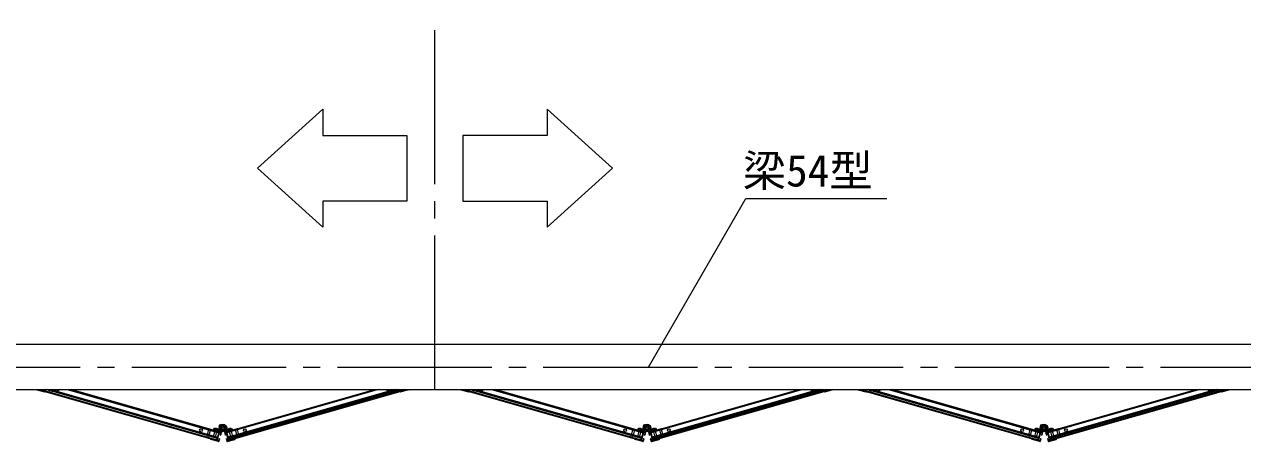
# Model space of a CAD drawing. Units: millimetres, scale not verified. Extents: x -48980 to -28855, y -14438 to 14438.
# Drawn here: x -43190 to -40490, y 11272 to 12198 of the extents above; entities that cross this region are included whole.
import ezdxf
from ezdxf.enums import TextEntityAlignment as Align

# ---------------------------------------------------------------- set-up
doc = ezdxf.new("R2010")
doc.units = ezdxf.units.MM
doc.header["$LTSCALE"] = 38
doc.linetypes.add('CHAIN2', pattern=[12, 9, -1, 1, -1])
doc.linetypes.add('DASHED1', pattern=[1.8, 1.2, -0.6])
for name, color, linetype, lineweight in [('0-6_ﾎﾞﾙﾄ類', 2, 'Continuous', 18), ('1-2_通芯', 1, 'CHAIN2', 18), ('1-5_標準ﾊﾟﾈﾙ', 7, 'Continuous', 18), ('1-7_文字', 7, 'Continuous', 18), ('1-9_梁54', 7, 'Continuous', 18)]:
    doc.layers.add(name, color=color, linetype=linetype, lineweight=lineweight)
doc.styles.add('ＭＳ ゴシック', font='')
doc.styles.get('ＭＳ ゴシック').set_extended_font_data('MS Gothic')

msp = doc.modelspace()

# ---------------------------------------------------------------- linework, layer by layer
at = {"layer": '0-6_ﾎﾞﾙﾄ類'}
for p, q in [((-42753.08, 11297.3), (-42755.97, 11302.3)), ((-42747.32, 11297.3), (-42753.08, 11297.3)), ((-42747.32, 11307.3), (-42744.43, 11302.3)), ((-42744.43, 11302.3), (-42747.32, 11297.3)), ((-41813.07, 11297.3), (-41815.97, 11302.3)), ((-41807.32, 11297.3), (-41813.07, 11297.3)), ((-41807.32, 11307.3), (-41804.43, 11302.3)), ((-41804.43, 11302.3), (-41807.32, 11297.3)), ((-40933.08, 11297.3), (-40935.97, 11302.3)), ((-40927.33, 11297.3), (-40933.08, 11297.3)), ((-40927.33, 11307.3), (-40924.43, 11302.3)), ((-40924.43, 11302.3), (-40927.33, 11297.3))]:
    msp.add_line(p, q, dxfattribs=at)
for points in [[(-42755.97, 11302.3), (-42753.08, 11307.3), (-42747.32, 11307.3)], [(-41815.97, 11302.3), (-41813.07, 11307.3), (-41807.32, 11307.3)], [(-40935.97, 11302.3), (-40933.08, 11307.3), (-40927.33, 11307.3)]]:
    msp.add_lwpolyline(points, dxfattribs=at)
for centre, radius in [((-42750.2, 11302.3), 4.9), ((-42750.2, 11302.3), 3), ((-42750.2, 11302.3), 2.45), ((-41810.2, 11302.3), 4.9), ((-41810.2, 11302.3), 3), ((-41810.2, 11302.3), 2.45), ((-40930.2, 11302.3), 4.9), ((-40930.2, 11302.3), 3), ((-40930.2, 11302.3), 2.45)]:
    msp.add_circle(centre, radius, dxfattribs=at)
at = {"layer": '1-2_通芯'}
for p, q in [((-42280.2, 11387.5), (-42280.2, 12198.25)), ((-45232.28, 11437.5), (-38679.2, 11437.5))]:
    msp.add_line(p, q, dxfattribs=at)
at = {"layer": '1-5_標準ﾊﾟﾈﾙ'}
for p, q in [((-43162.62, 11387.23), (-43145.55, 11382.35)), ((-43157.85, 11387.5), (-43157.88, 11387.43)), ((-43157.88, 11387.43), (-43143.7, 11383.38)), ((-43153.78, 11387.5), (-42763.33, 11275.93)), ((-43141.05, 11387.5), (-43140.25, 11387.28)), ((-43140.25, 11387.28), (-43139.83, 11387.5)), ((-43135.58, 11387.5), (-43127.32, 11385.15)), ((-43131.22, 11387.5), (-42761.62, 11281.9)), ((-43130.62, 11384.52), (-43127.75, 11383.7)), ((-43127.32, 11385.15), (-43127.75, 11383.7)), ((-43095.17, 11387.5), (-42758.9, 11291.4)), ((-42405.22, 11387.5), (-42741.5, 11291.4)), ((-42369.17, 11387.5), (-42738.77, 11281.9)), ((-42346.62, 11387.5), (-42737.07, 11275.93)), ((-42364.83, 11387.5), (-42373.07, 11385.15)), ((-42373.07, 11385.15), (-42372.65, 11383.7)), ((-42369.77, 11384.52), (-42372.65, 11383.7)), ((-42360.15, 11387.28), (-42360.57, 11387.5)), ((-42359.35, 11387.5), (-42360.15, 11387.28)), ((-42342.53, 11387.43), (-42356.7, 11383.38)), ((-42337.78, 11387.23), (-42354.85, 11382.35)), ((-42342.55, 11387.5), (-42342.53, 11387.43)), ((-42222.62, 11387.23), (-42205.55, 11382.35)), ((-42217.85, 11387.5), (-42217.88, 11387.43)), ((-42217.88, 11387.43), (-42203.7, 11383.38)), ((-42213.78, 11387.5), (-41823.32, 11275.93)), ((-42201.05, 11387.5), (-42200.25, 11387.28)), ((-42200.25, 11387.28), (-42199.82, 11387.5)), ((-42195.57, 11387.5), (-42187.33, 11385.15)), ((-42191.23, 11387.5), (-41821.62, 11281.9)), ((-42190.62, 11384.52), (-42187.75, 11383.7)), ((-42187.33, 11385.15), (-42187.75, 11383.7)), ((-42155.18, 11387.5), (-41818.9, 11291.4)), ((-41465.22, 11387.5), (-41801.5, 11291.4)), ((-41429.18, 11387.5), (-41798.78, 11281.9)), ((-41406.62, 11387.5), (-41797.07, 11275.93)), ((-41424.82, 11387.5), (-41433.08, 11385.15)), ((-41433.08, 11385.15), (-41432.65, 11383.7)), ((-41429.78, 11384.52), (-41432.65, 11383.7)), ((-41420.15, 11387.28), (-41420.57, 11387.5)), ((-41419.35, 11387.5), (-41420.15, 11387.28)), ((-41402.52, 11387.43), (-41416.7, 11383.38)), ((-41397.78, 11387.23), (-41414.85, 11382.35)), ((-41402.55, 11387.5), (-41402.52, 11387.43)), ((-41342.62, 11387.23), (-41325.55, 11382.35)), ((-41337.85, 11387.5), (-41337.88, 11387.43)), ((-41337.88, 11387.43), (-41323.7, 11383.38)), ((-41333.78, 11387.5), (-40943.33, 11275.93)), ((-41321.05, 11387.5), (-41320.25, 11387.28)), ((-41320.25, 11387.28), (-41319.83, 11387.5)), ((-41315.58, 11387.5), (-41307.32, 11385.15)), ((-41311.22, 11387.5), (-40941.62, 11281.9)), ((-41310.62, 11384.52), (-41307.75, 11383.7)), ((-41307.32, 11385.15), (-41307.75, 11383.7)), ((-41275.17, 11387.5), (-40938.9, 11291.4)), ((-40585.22, 11387.5), (-40921.5, 11291.4)), ((-40549.17, 11387.5), (-40918.77, 11281.9)), ((-40526.62, 11387.5), (-40917.07, 11275.93)), ((-40544.83, 11387.5), (-40553.07, 11385.15)), ((-40553.07, 11385.15), (-40552.65, 11383.7)), ((-40549.77, 11384.52), (-40552.65, 11383.7)), ((-40540.15, 11387.28), (-40540.57, 11387.5)), ((-40539.35, 11387.5), (-40540.15, 11387.28)), ((-40522.53, 11387.43), (-40536.7, 11383.38)), ((-40517.78, 11387.23), (-40534.85, 11382.35)), ((-40522.55, 11387.5), (-40522.53, 11387.43)), ((-42790.8, 11288.98), (-42791.2, 11287.52)), ((-42788.32, 11286.7), (-42791.2, 11287.52)), ((-42761.95, 11280.73), (-42790.8, 11288.98)), ((-42782.6, 11299.42), (-42782.32, 11300.4)), ((-42758.57, 11292.55), (-42782.6, 11299.42)), ((-42781.72, 11300.73), (-42753.82, 11292.78)), ((-42758.57, 11292.55), (-42761.95, 11280.73)), ((-42757.15, 11309.1), (-42758.88, 11306.65)), ((-42758.75, 11305.95), (-42758.07, 11305.48)), ((-42758.7, 11302.3), (-42758.7, 11298.33)), ((-42755.75, 11308.75), (-42756.45, 11309.23)), ((-42756.17, 11286.42), (-42755.2, 11286.15)), ((-42753.5, 11292.15), (-42755.2, 11286.15)), ((-42746.9, 11292.15), (-42745.2, 11286.15)), ((-42718.67, 11300.73), (-42746.57, 11292.78)), ((-42744.22, 11286.42), (-42745.2, 11286.15)), ((-42741.82, 11292.55), (-42717.8, 11299.42)), ((-42741.82, 11292.55), (-42738.45, 11280.73)), ((-42741.7, 11302.3), (-42741.7, 11298.33)), ((-42740.8, 11298.57), (-42740.25, 11296.65)), ((-42738.45, 11280.73), (-42709.6, 11288.98)), ((-42717.8, 11299.42), (-42718.07, 11300.4)), ((-42712.07, 11286.7), (-42709.2, 11287.52)), ((-42709.6, 11288.98), (-42709.2, 11287.52)), ((-41850.8, 11288.98), (-41851.2, 11287.52)), ((-41848.33, 11286.7), (-41851.2, 11287.52)), ((-41821.95, 11280.73), (-41850.8, 11288.98)), ((-41842.6, 11299.42), (-41842.33, 11300.4)), ((-41818.58, 11292.55), (-41842.6, 11299.42)), ((-41841.72, 11300.73), (-41813.83, 11292.78)), ((-41818.58, 11292.55), (-41821.95, 11280.73)), ((-41817.15, 11309.1), (-41818.88, 11306.65)), ((-41818.75, 11305.95), (-41818.07, 11305.48)), ((-41818.7, 11302.3), (-41818.7, 11298.33)), ((-41815.75, 11308.75), (-41816.47, 11309.23)), ((-41816.18, 11286.42), (-41815.2, 11286.15)), ((-41813.5, 11292.15), (-41815.2, 11286.15)), ((-41806.9, 11292.15), (-41805.2, 11286.15)), ((-41778.68, 11300.73), (-41806.58, 11292.78)), ((-41804.23, 11286.42), (-41805.2, 11286.15)), ((-41801.83, 11292.55), (-41777.8, 11299.42)), ((-41801.83, 11292.55), (-41798.45, 11280.73)), ((-41801.7, 11302.3), (-41801.7, 11298.33)), ((-41800.8, 11298.57), (-41800.25, 11296.65)), ((-41798.45, 11280.73), (-41769.6, 11288.98)), ((-41777.8, 11299.42), (-41778.08, 11300.4)), ((-41772.08, 11286.7), (-41769.2, 11287.52)), ((-41769.6, 11288.98), (-41769.2, 11287.52)), ((-40970.8, 11288.98), (-40971.2, 11287.52)), ((-40968.32, 11286.7), (-40971.2, 11287.52)), ((-40941.95, 11280.73), (-40970.8, 11288.98)), ((-40962.6, 11299.42), (-40962.32, 11300.4)), ((-40938.57, 11292.55), (-40962.6, 11299.42)), ((-40961.72, 11300.73), (-40933.82, 11292.78)), ((-40938.57, 11292.55), (-40941.95, 11280.73)), ((-40937.15, 11309.1), (-40938.88, 11306.65)), ((-40938.75, 11305.95), (-40938.07, 11305.48)), ((-40938.7, 11302.3), (-40938.7, 11298.33)), ((-40935.75, 11308.75), (-40936.47, 11309.23)), ((-40936.17, 11286.42), (-40935.2, 11286.15)), ((-40933.5, 11292.15), (-40935.2, 11286.15)), ((-40926.9, 11292.15), (-40925.2, 11286.15)), ((-40898.67, 11300.73), (-40926.57, 11292.78)), ((-40924.22, 11286.42), (-40925.2, 11286.15)), ((-40921.82, 11292.55), (-40897.8, 11299.42)), ((-40921.82, 11292.55), (-40918.45, 11280.73)), ((-40921.7, 11302.3), (-40921.7, 11298.33)), ((-40920.8, 11298.57), (-40920.25, 11296.65)), ((-40918.45, 11280.73), (-40889.6, 11288.98)), ((-40897.8, 11299.42), (-40898.07, 11300.4)), ((-40892.07, 11286.7), (-40889.2, 11287.52)), ((-40889.6, 11288.98), (-40889.2, 11287.52)), ((-42778.7, 11283.98), (-42779.05, 11284.58)), ((-42762.38, 11279.3), (-42778.7, 11283.98)), ((-42763.65, 11274.77), (-42777.85, 11278.82)), ((-42759.75, 11272.1), (-42776.8, 11276.98)), ((-42762.38, 11279.3), (-42763.65, 11274.77)), ((-42757.4, 11278.45), (-42759.12, 11272.45)), ((-42758.38, 11278.73), (-42757.4, 11278.45)), ((-42742.03, 11278.73), (-42743, 11278.45)), ((-42743, 11278.45), (-42741.28, 11272.45)), ((-42740.65, 11272.1), (-42723.6, 11276.98)), ((-42738.03, 11279.3), (-42721.7, 11283.98)), ((-42738.03, 11279.3), (-42736.75, 11274.77)), ((-42736.75, 11274.77), (-42722.55, 11278.82)), ((-42721.7, 11283.98), (-42721.35, 11284.58)), ((-41838.7, 11283.98), (-41839.05, 11284.58)), ((-41822.38, 11279.3), (-41838.7, 11283.98)), ((-41823.65, 11274.77), (-41837.85, 11278.82)), ((-41819.75, 11272.1), (-41836.8, 11276.98)), ((-41822.38, 11279.3), (-41823.65, 11274.77)), ((-41817.4, 11278.45), (-41819.12, 11272.45)), ((-41818.38, 11278.73), (-41817.4, 11278.45)), ((-41802.03, 11278.73), (-41803, 11278.45)), ((-41803, 11278.45), (-41801.27, 11272.45)), ((-41800.65, 11272.1), (-41783.6, 11276.98)), ((-41798.03, 11279.3), (-41781.7, 11283.98)), ((-41798.03, 11279.3), (-41796.75, 11274.77)), ((-41796.75, 11274.77), (-41782.55, 11278.82)), ((-41781.7, 11283.98), (-41781.35, 11284.58)), ((-40958.7, 11283.98), (-40959.05, 11284.58)), ((-40942.38, 11279.3), (-40958.7, 11283.98)), ((-40943.65, 11274.77), (-40957.85, 11278.82)), ((-40939.75, 11272.1), (-40956.8, 11276.98)), ((-40942.38, 11279.3), (-40943.65, 11274.77)), ((-40937.4, 11278.45), (-40939.12, 11272.45)), ((-40938.38, 11278.73), (-40937.4, 11278.45)), ((-40922.03, 11278.73), (-40923, 11278.45)), ((-40923, 11278.45), (-40921.28, 11272.45)), ((-40920.65, 11272.1), (-40903.6, 11276.98)), ((-40918.03, 11279.3), (-40901.7, 11283.98)), ((-40918.03, 11279.3), (-40916.75, 11274.77)), ((-40916.75, 11274.77), (-40902.55, 11278.82)), ((-40901.7, 11283.98), (-40901.35, 11284.58))]:
    msp.add_line(p, q, dxfattribs=at)
at = {"layer": '1-5_標準ﾊﾟﾈﾙ', "color": 4, "linetype": 'DASHED1', "lineweight": 9}
for p, q in [((-43137.15, 11387.5), (-43137.32, 11386.95)), ((-43133, 11386.77), (-43133.27, 11385.8)), ((-43132.8, 11387.5), (-43133, 11386.77)), ((-42367.6, 11387.5), (-42367.4, 11386.77)), ((-42367.4, 11386.77), (-42367.12, 11385.8)), ((-42363.25, 11387.5), (-42363.08, 11386.95)), ((-42197.15, 11387.5), (-42197.32, 11386.95)), ((-42193, 11386.75), (-42193.28, 11385.8)), ((-42192.8, 11387.5), (-42193, 11386.75)), ((-41427.6, 11387.5), (-41427.4, 11386.75)), ((-41427.4, 11386.75), (-41427.12, 11385.8)), ((-41423.25, 11387.5), (-41423.07, 11386.95)), ((-41317.15, 11387.5), (-41317.32, 11386.95)), ((-41313, 11386.75), (-41313.27, 11385.8)), ((-41312.8, 11387.5), (-41313, 11386.75)), ((-40547.6, 11387.5), (-40547.4, 11386.75)), ((-40547.4, 11386.75), (-40547.12, 11385.8)), ((-40543.25, 11387.5), (-40543.08, 11386.95)), ((-42785.12, 11287.35), (-42785.4, 11286.4)), ((-42781.75, 11299.17), (-42785.12, 11287.35)), ((-42781.08, 11286.2), (-42781.35, 11285.25)), ((-42777.7, 11298.03), (-42781.08, 11286.2)), ((-42768.28, 11295.33), (-42771.68, 11283.5)), ((-42767.88, 11296.77), (-42768.28, 11295.33)), ((-42764.25, 11294.17), (-42767.62, 11282.35)), ((-42763.82, 11295.62), (-42764.25, 11294.17)), ((-42736.58, 11295.62), (-42736.15, 11294.17)), ((-42736.15, 11294.17), (-42732.77, 11282.35)), ((-42732.53, 11296.77), (-42732.12, 11295.33)), ((-42732.12, 11295.33), (-42728.72, 11283.5)), ((-42722.7, 11298.03), (-42719.32, 11286.2)), ((-42719.32, 11286.2), (-42719.05, 11285.25)), ((-42718.65, 11299.17), (-42715.28, 11287.35)), ((-42715.28, 11287.35), (-42715, 11286.4)), ((-41845.12, 11287.35), (-41845.4, 11286.4)), ((-41841.75, 11299.17), (-41845.12, 11287.35)), ((-41841.07, 11286.2), (-41841.35, 11285.25)), ((-41837.7, 11298.03), (-41841.07, 11286.2)), ((-41828.28, 11295.33), (-41831.67, 11283.5)), ((-41827.88, 11296.77), (-41828.28, 11295.33)), ((-41824.25, 11294.17), (-41827.62, 11282.35)), ((-41823.82, 11295.62), (-41824.25, 11294.17)), ((-41796.57, 11295.62), (-41796.15, 11294.17)), ((-41796.15, 11294.17), (-41792.78, 11282.35)), ((-41792.52, 11296.77), (-41792.12, 11295.33)), ((-41792.12, 11295.33), (-41788.72, 11283.5)), ((-41782.7, 11298.03), (-41779.32, 11286.2)), ((-41779.32, 11286.2), (-41779.05, 11285.25)), ((-41778.65, 11299.17), (-41775.28, 11287.35)), ((-41775.28, 11287.35), (-41775, 11286.4)), ((-40965.12, 11287.35), (-40965.4, 11286.4)), ((-40961.75, 11299.17), (-40965.12, 11287.35)), ((-40961.08, 11286.2), (-40961.35, 11285.25)), ((-40957.7, 11298.03), (-40961.08, 11286.2)), ((-40948.28, 11295.33), (-40951.68, 11283.5)), ((-40947.88, 11296.77), (-40948.28, 11295.33)), ((-40944.25, 11294.17), (-40947.62, 11282.35)), ((-40943.82, 11295.62), (-40944.25, 11294.17)), ((-40916.58, 11295.62), (-40916.15, 11294.17)), ((-40916.15, 11294.17), (-40912.78, 11282.35)), ((-40912.53, 11296.77), (-40912.12, 11295.33)), ((-40912.12, 11295.33), (-40908.72, 11283.5)), ((-40902.7, 11298.03), (-40899.32, 11286.2)), ((-40899.32, 11286.2), (-40899.05, 11285.25)), ((-40898.65, 11299.17), (-40895.28, 11287.35)), ((-40895.28, 11287.35), (-40895, 11286.4))]:
    msp.add_line(p, q, dxfattribs=at)
at = {"layer": '1-5_標準ﾊﾟﾈﾙ'}
for points in [[(-43157.85, 11387.5), (-43157.88, 11387.43), (-42763.65, 11274.77), (-42758.25, 11293.73), (-43086.45, 11387.5)], [(-43153.78, 11387.5), (-42763.33, 11275.93), (-42762.5, 11278.8), (-43142.85, 11387.5)], [(-43130.62, 11384.52), (-43130.97, 11385.15), (-43139.23, 11387.5)], [(-43135.58, 11387.5), (-42761.95, 11280.73), (-42758.57, 11292.55), (-43090.83, 11387.5)], [(-42342.55, 11387.5), (-42342.53, 11387.43), (-42736.75, 11274.77), (-42742.15, 11293.73), (-42413.95, 11387.5)], [(-42364.83, 11387.5), (-42738.45, 11280.73), (-42741.82, 11292.55), (-42409.57, 11387.5)], [(-42346.62, 11387.5), (-42737.07, 11275.93), (-42737.9, 11278.8), (-42357.55, 11387.5)], [(-42369.77, 11384.52), (-42369.43, 11385.15), (-42361.18, 11387.5)], [(-42217.85, 11387.5), (-42217.88, 11387.43), (-41823.65, 11274.77), (-41818.25, 11293.73), (-42146.45, 11387.5)], [(-42213.78, 11387.5), (-41823.32, 11275.93), (-41822.5, 11278.8), (-42202.85, 11387.5)], [(-42190.62, 11384.52), (-42190.97, 11385.15), (-42199.22, 11387.5)], [(-42195.57, 11387.5), (-41821.95, 11280.73), (-41818.58, 11292.55), (-42150.82, 11387.5)], [(-41402.55, 11387.5), (-41402.52, 11387.43), (-41796.75, 11274.77), (-41802.15, 11293.73), (-41473.95, 11387.5)], [(-41424.82, 11387.5), (-41798.45, 11280.73), (-41801.83, 11292.55), (-41469.57, 11387.5)], [(-41406.62, 11387.5), (-41797.07, 11275.93), (-41797.9, 11278.8), (-41417.55, 11387.5)], [(-41429.78, 11384.52), (-41429.43, 11385.15), (-41421.17, 11387.5)], [(-41337.85, 11387.5), (-41337.88, 11387.43), (-40943.65, 11274.77), (-40938.25, 11293.73), (-41266.45, 11387.5)], [(-41333.78, 11387.5), (-40943.33, 11275.93), (-40942.5, 11278.8), (-41322.85, 11387.5)], [(-41310.62, 11384.52), (-41310.97, 11385.15), (-41319.23, 11387.5)], [(-41315.58, 11387.5), (-40941.95, 11280.73), (-40938.57, 11292.55), (-41270.83, 11387.5)], [(-40522.55, 11387.5), (-40522.53, 11387.43), (-40916.75, 11274.77), (-40922.15, 11293.73), (-40593.95, 11387.5)], [(-40544.83, 11387.5), (-40918.45, 11280.73), (-40921.82, 11292.55), (-40589.58, 11387.5)], [(-40526.62, 11387.5), (-40917.07, 11275.93), (-40917.9, 11278.8), (-40537.55, 11387.5)], [(-40549.77, 11384.52), (-40549.43, 11385.15), (-40541.18, 11387.5)], [(-42788.32, 11286.7), (-42787.7, 11287.05), (-42779.05, 11284.58)], [(-42757.53, 11297.97), (-42770.18, 11301.6), (-42770.72, 11299.68), (-42754.7, 11295.1)], [(-42758.38, 11278.73), (-42759.8, 11273.68), (-42762.7, 11274.5), (-42757.6, 11292.27), (-42754.72, 11291.48), (-42756.17, 11286.42)], [(-42742.88, 11297.97), (-42730.22, 11301.6), (-42729.68, 11299.68), (-42745.7, 11295.1)], [(-42742.03, 11278.73), (-42740.6, 11273.68), (-42737.7, 11274.5), (-42742.8, 11292.27), (-42745.67, 11291.48), (-42744.22, 11286.42)], [(-42712.07, 11286.7), (-42712.7, 11287.05), (-42721.35, 11284.58)], [(-41848.33, 11286.7), (-41847.7, 11287.05), (-41839.05, 11284.58)], [(-41817.53, 11297.97), (-41830.17, 11301.6), (-41830.72, 11299.68), (-41814.7, 11295.1)], [(-41818.38, 11278.73), (-41819.8, 11273.68), (-41822.7, 11274.5), (-41817.6, 11292.27), (-41814.73, 11291.45), (-41816.18, 11286.42)], [(-41802.88, 11297.97), (-41790.22, 11301.6), (-41789.68, 11299.68), (-41805.7, 11295.1)], [(-41802.03, 11278.73), (-41800.6, 11273.68), (-41797.7, 11274.5), (-41802.8, 11292.27), (-41805.68, 11291.45), (-41804.23, 11286.42)], [(-41772.08, 11286.7), (-41772.7, 11287.05), (-41781.35, 11284.58)], [(-40968.32, 11286.7), (-40967.7, 11287.05), (-40959.05, 11284.58)], [(-40937.53, 11297.97), (-40950.18, 11301.6), (-40950.72, 11299.68), (-40934.7, 11295.1)], [(-40938.38, 11278.73), (-40939.8, 11273.68), (-40942.7, 11274.5), (-40937.6, 11292.27), (-40934.72, 11291.45), (-40936.17, 11286.42)], [(-40922.88, 11297.97), (-40910.22, 11301.6), (-40909.68, 11299.68), (-40925.7, 11295.1)], [(-40922.03, 11278.73), (-40920.6, 11273.68), (-40917.7, 11274.5), (-40922.8, 11292.27), (-40925.67, 11291.45), (-40924.22, 11286.42)], [(-40892.07, 11286.7), (-40892.7, 11287.05), (-40901.35, 11284.58)]]:
    msp.add_lwpolyline(points, dxfattribs=at)
for points in [[(-42755.35, 11295.27), (-42770.72, 11299.68), (-42771.28, 11297.75), (-42755.9, 11293.35)], [(-42729.68, 11299.68), (-42745.05, 11295.27), (-42744.5, 11293.35), (-42729.12, 11297.75)], [(-41815.35, 11295.27), (-41830.72, 11299.68), (-41831.28, 11297.75), (-41815.9, 11293.35)], [(-41789.68, 11299.68), (-41805.05, 11295.27), (-41804.5, 11293.35), (-41789.12, 11297.75)], [(-40935.35, 11295.27), (-40950.72, 11299.68), (-40951.28, 11297.75), (-40935.9, 11293.35)], [(-40909.68, 11299.68), (-40925.05, 11295.27), (-40924.5, 11293.35), (-40909.12, 11297.75)]]:
    msp.add_lwpolyline(points, close=True, dxfattribs=at)
for centre, radius in [((-42798.72, 11297.65), 3), ((-42750.2, 11302.3), 8.5), ((-42750.2, 11302.3), 8), ((-42701.68, 11297.65), 3), ((-41858.72, 11297.65), 3), ((-41810.2, 11302.3), 8.5), ((-41810.2, 11302.3), 8), ((-41761.67, 11297.65), 3), ((-40978.72, 11297.65), 3), ((-40930.2, 11302.3), 8.5), ((-40930.2, 11302.3), 8), ((-40881.68, 11297.65), 3)]:
    msp.add_circle(centre, radius, dxfattribs=at)
for centre, radius, start, end in [((-43162.47, 11387.7), 0.5, 203.275, 254.053), ((-43145.12, 11383.77), 1.5, 254.053, 344.053), ((-43133.23, 11393.6), 8.5, 225.98, 282.125), ((-43116.03, 11388.3), 3, 195.609, 344.391), ((-42384.38, 11388.3), 3, 195.609, 344.391), ((-42367.18, 11393.6), 8.5, 257.875, 314.02), ((-42355.28, 11383.77), 1.5, 195.947, 285.947), ((-42337.92, 11387.7), 0.5, 285.947, 336.725), ((-42222.48, 11387.7), 0.5, 203.275, 254.053), ((-42205.12, 11383.77), 1.5, 254.053, 344.053), ((-42193.22, 11393.6), 8.5, 225.98, 282.125), ((-42176.03, 11388.3), 3, 195.609, 344.391), ((-41444.38, 11388.3), 3, 195.609, 344.391), ((-41427.17, 11393.6), 8.5, 257.875, 314.02), ((-41415.28, 11383.77), 1.5, 195.947, 285.947), ((-41397.93, 11387.7), 0.5, 285.947, 336.725), ((-41342.47, 11387.7), 0.5, 203.275, 254.053), ((-41325.12, 11383.77), 1.5, 254.053, 344.053), ((-41313.23, 11393.6), 8.5, 225.98, 282.125), ((-41296.03, 11388.3), 3, 195.609, 344.391), ((-40564.38, 11388.3), 3, 195.609, 344.391), ((-40547.18, 11393.6), 8.5, 257.875, 314.02), ((-40535.28, 11383.77), 1.5, 195.947, 285.947), ((-40517.92, 11387.7), 0.5, 285.947, 336.725), ((-42781.33, 11293.02), 8.5, 225.98, 282.125), ((-42781.85, 11300.25), 0.5, 74.053, 164.053), ((-42766.82, 11292.83), 8.5, 45.98, 102.125), ((-42758.47, 11306.38), 0.5, 145, 235), ((-42756.75, 11308.83), 0.5, 55, 145), ((-42753.97, 11292.27), 0.5, 344.053, 74.053), ((-42746.43, 11292.27), 0.5, 105.947, 195.947), ((-42733.58, 11292.83), 8.5, 77.875, 134.02), ((-42719.07, 11293.02), 8.5, 257.875, 314.02), ((-42718.55, 11300.25), 0.5, 15.947, 105.947), ((-41841.32, 11293.02), 8.5, 225.98, 282.125), ((-41841.85, 11300.25), 0.5, 74.053, 164.053), ((-41826.82, 11292.83), 8.5, 45.98, 102.125), ((-41818.47, 11306.38), 0.5, 145, 235), ((-41816.75, 11308.83), 0.5, 55, 145), ((-41813.97, 11292.27), 0.5, 344.053, 74.053), ((-41806.42, 11292.27), 0.5, 105.947, 195.947), ((-41793.57, 11292.83), 8.5, 77.875, 134.02), ((-41779.07, 11293.02), 8.5, 257.875, 314.02), ((-41778.55, 11300.25), 0.5, 15.947, 105.947), ((-40961.33, 11293.02), 8.5, 225.98, 282.125), ((-40961.85, 11300.25), 0.5, 74.053, 164.053), ((-40946.82, 11292.83), 8.5, 45.98, 102.125), ((-40938.47, 11306.38), 0.5, 145, 235), ((-40936.75, 11308.83), 0.5, 55, 145), ((-40933.97, 11292.27), 0.5, 344.053, 74.053), ((-40926.43, 11292.27), 0.5, 105.947, 195.947), ((-40913.58, 11292.83), 8.5, 77.875, 134.02), ((-40899.08, 11293.02), 8.5, 257.875, 314.02), ((-40898.55, 11300.25), 0.5, 15.947, 105.947), ((-42776.4, 11278.43), 1.5, 164.053, 254.053), ((-42759.6, 11272.57), 0.5, 254.053, 344.053), ((-42740.8, 11272.57), 0.5, 195.947, 285.947), ((-42724, 11278.43), 1.5, 285.947, 15.947), ((-41836.4, 11278.43), 1.5, 164.053, 254.053), ((-41819.6, 11272.57), 0.5, 254.053, 344.053), ((-41800.8, 11272.57), 0.5, 195.947, 285.947), ((-41784, 11278.43), 1.5, 285.947, 15.947), ((-40956.4, 11278.43), 1.5, 164.053, 254.053), ((-40939.6, 11272.57), 0.5, 254.053, 344.053), ((-40920.8, 11272.57), 0.5, 195.947, 285.947), ((-40904, 11278.43), 1.5, 285.947, 15.947)]:
    msp.add_arc(centre, radius, start, end, dxfattribs=at)
at = {"layer": '1-7_文字'}
for p, q in [((-41807, 11437.5), (-41590.9, 11811.83)), ((-41590.9, 11811.83), (-41590.53, 11811.83)), ((-41590.53, 11811.83), (-41278.88, 11811.83))]:
    msp.add_line(p, q, dxfattribs=at)
for points in [[(-42673.38, 11878.98), (-42528.95, 12009.73), (-42528.95, 11951.82), (-42342.3, 11951.82), (-42342.3, 11805.83), (-42528.95, 11805.83), (-42528.95, 11747.93)], [(-41887.03, 11878.98), (-42031.45, 12009.73), (-42031.45, 11951.82), (-42218.1, 11951.82), (-42218.1, 11805.83), (-42031.45, 11805.83), (-42031.45, 11747.93)]]:
    msp.add_lwpolyline(points, close=True, dxfattribs=at)
at = {"layer": '1-9_梁54'}
msp.add_lwpolyline([(-45080.2, 11387.5), (-39480.2, 11387.5), (-39480.2, 11487.5), (-45080.2, 11487.5)], close=True, dxfattribs=at)

# ---------------------------------------------------------------- texts
at = {"layer": '1-7_文字', "style": 'ＭＳ ゴシック'}
msp.add_text('梁54型', height=70.38, dxfattribs=at).set_placement((-41598.05, 11817.23), align=Align.BOTTOM_LEFT)

doc.saveas('drawing.dxf')
